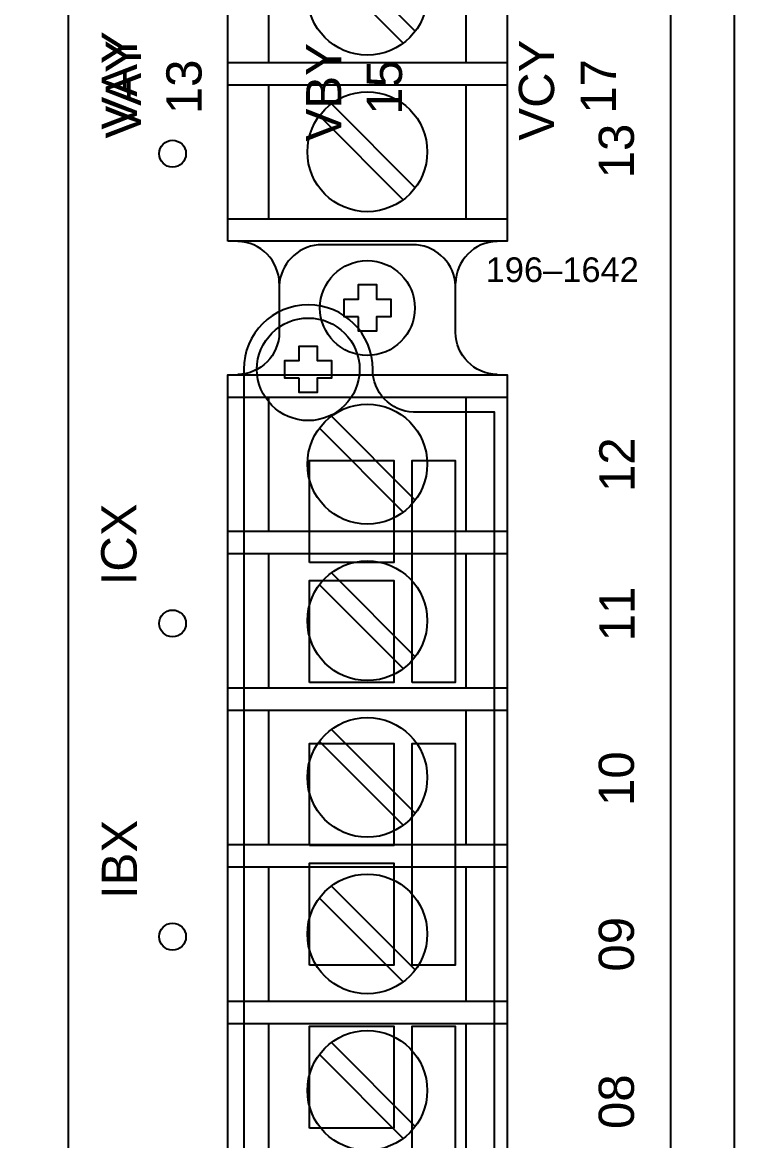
# Model space of a CAD drawing. Extents: x 1 to 47, y 1 to 34.6.
# Drawn here: x 37.122 to 39.11, y 7.618 to 10.742 of the extents above; entities that cross this region are included whole.
import ezdxf

# ---------------------------------------------------------------- set-up
doc = ezdxf.new("R2010")
doc.units = 0
doc.header["$MEASUREMENT"] = 0
for name, color, linetype in [('2_1__X__SCREW_TERMINAL_BLO', 7, 'CONTINUOUS'), ('2_2__2__CONNECTORIZED', 7, 'CONTINUOUS'), ('9_0______DWG_', 7, 'CONTINUOUS')]:
    doc.layers.add(name, color=color, linetype=linetype)
doc.styles.add('ARIAL', font='arial.ttf')

msp = doc.modelspace()

# ---------------------------------------------------------------- linework, layer by layer
at = {"layer": '2_1__X__SCREW_TERMINAL_BLO'}
for points in [[(37.695, 10.1305), (37.695, 12.818), (38.475, 12.818), (38.475, 10.1305)], [(38.0602, 9.9193), (38.0199, 9.9193), (38.0199, 9.9692), (38.0602, 9.9692), (38.0602, 10.0094), (38.1101, 10.0094), (38.1101, 9.9692), (38.1501, 9.9692), (38.1501, 9.9193), (38.1101, 9.9193), (38.1101, 9.8791), (38.0602, 9.8791)], [(37.695, 7.0703), (37.695, 9.7579), (38.475, 9.7579), (38.475, 7.0703)]]:
    msp.add_lwpolyline(points, close=True, dxfattribs=at)
for points in [[(37.8101, 10.6305), (37.8101, 11.0055)], [(38.3599, 11.0055), (38.3599, 10.6305)], [(37.9845, 10.9519), (38.2186, 10.7177)], [(37.951, 10.9185), (38.1852, 10.6843)], [(37.695, 10.6305), (38.475, 10.6305)], [(37.695, 10.568), (38.475, 10.568)], [(37.8101, 10.193), (37.8101, 10.568)], [(38.3599, 10.568), (38.3599, 10.193)], [(37.9845, 10.5144), (38.2186, 10.2802)], [(37.951, 10.4809), (38.1852, 10.2468)], [(37.695, 10.193), (38.475, 10.193)], [(37.695, 9.6953), (38.475, 9.6953)], [(37.8101, 9.3203), (37.8101, 9.6953)], [(38.3599, 9.6953), (38.3599, 9.3203)], [(37.9845, 9.6417), (38.2186, 9.4075)], [(37.951, 9.6083), (38.1852, 9.3741)], [(37.695, 9.3203), (38.475, 9.3203)], [(37.695, 9.258), (38.475, 9.258)], [(37.8101, 8.883), (37.8101, 9.258)], [(38.3599, 9.258), (38.3599, 8.883)], [(37.9845, 9.2042), (38.2186, 8.97)], [(37.951, 9.1708), (38.1852, 8.9366)], [(37.695, 8.883), (38.475, 8.883)], [(37.695, 8.8204), (38.475, 8.8204)], [(37.8101, 8.4454), (37.8101, 8.8204)], [(38.3599, 8.8204), (38.3599, 8.4454)], [(37.9845, 8.7667), (38.2186, 8.5325)], [(37.951, 8.7332), (38.1852, 8.4991)], [(37.695, 8.4454), (38.475, 8.4454)], [(37.695, 8.3829), (38.475, 8.3829)], [(37.8101, 8.0079), (37.8101, 8.3829)], [(38.3599, 8.3829), (38.3599, 8.0079)], [(37.9845, 8.3291), (38.2186, 8.095)], [(37.951, 8.2957), (38.1852, 8.0615)], [(37.695, 8.0079), (38.475, 8.0079)], [(37.695, 7.9454), (38.475, 7.9454)], [(37.8101, 7.5704), (37.8101, 7.9454)], [(38.3599, 7.9454), (38.3599, 7.5704)], [(37.9845, 7.8918), (38.2186, 7.6576)], [(37.951, 7.8583), (38.1852, 7.6242)]]:
    msp.add_lwpolyline(points, dxfattribs=at)
for points in [[(37.839, 10.0125, 0.403969), (37.7231, 10.1304)], [(38.4469, 10.1304, 0.403969), (38.331, 10.0125)], [(38.4469, 9.7581, -0.403969), (38.331, 9.876), (38.3309, 10.0062, 0.374201), (38.2222, 10.1208), (37.9478, 10.1208, 0.374201), (37.839, 10.0062), (37.839, 9.876, -0.403969), (37.7231, 9.7581)]]:
    msp.add_lwpolyline(points, format="xyb", dxfattribs=at)
for centre, radius in [((38.0848, 10.8181), 0.1673), ((38.0848, 10.3806), 0.1673), ((37.5411, 10.3753), 0.0375), ((38.085, 9.9442), 0.1324), ((38.0848, 9.5079), 0.1673), ((38.0848, 9.0704), 0.1673), ((38.0848, 8.6329), 0.1673), ((38.0848, 8.1953), 0.1673), ((38.0848, 7.758), 0.1673)]:
    msp.add_circle(centre, radius, dxfattribs=at)
at = {"layer": '2_2__2__CONNECTORIZED'}
msp.add_lwpolyline([(38.08, 7.063, 1), (38.44, 7.063), (38.4402, 9.653), (38.2139, 9.653, -0.405199), (38.1, 9.7729, 0.999995), (37.7399, 9.7729), (37.7401, 7.183), (37.9661, 7.183, -0.399232)], format="xyb", close=True, dxfattribs=at)
for points in [[(37.8948, 9.7479), (37.8548, 9.7479), (37.8548, 9.7979), (37.8948, 9.7979), (37.8948, 9.838), (37.9451, 9.838), (37.9451, 9.7979), (37.9851, 9.7979), (37.9851, 9.7479), (37.9451, 9.7479), (37.9451, 9.7078), (37.8948, 9.7078), (37.8948, 9.7479)], [(37.9235, 9.2329), (37.9235, 9.5179), (38.1585, 9.5179), (38.1585, 9.2329)], [(38.2101, 8.8979), (38.2101, 9.5179), (38.3301, 9.5179), (38.3301, 8.8979)], [(37.9235, 8.8979), (37.9235, 9.1829), (38.1585, 9.1829), (38.1585, 8.8979)], [(37.9235, 8.4429), (37.9235, 8.7279), (38.1585, 8.7279), (38.1585, 8.4429)], [(38.2101, 8.1079), (38.2101, 8.7279), (38.3301, 8.7279), (38.3301, 8.1079)], [(37.9235, 8.1079), (37.9235, 8.3929), (38.1585, 8.3929), (38.1585, 8.1079)], [(37.9235, 7.6529), (37.9235, 7.9379), (38.1585, 7.9379), (38.1585, 7.6529)], [(38.2101, 7.3179), (38.2101, 7.9379), (38.3301, 7.9379), (38.3301, 7.3179)]]:
    msp.add_lwpolyline(points, close=True, dxfattribs=at)
msp.add_circle((37.92, 9.7729), 0.1433, dxfattribs=at)
at = {"layer": '9_0______DWG_'}
msp.add_lwpolyline([(39.0206, 20.575), (32.8906, 20.575, 0.414214), (32.8006, 20.485), (32.8006, 3.415, 0.414214), (32.8906, 3.325), (39.0206, 3.325, 0.381966), (39.11, 3.405), (39.11, 20.495, 0.381966)], format="xyb", close=True, dxfattribs=at)
msp.add_lwpolyline([(38.4778, 16.3305), (38.8808, 16.3305, -0.414214), (38.9308, 16.2805), (38.9308, 3.6192, -0.414214), (38.8808, 3.5692), (37.3008, 3.5692, -0.414214), (37.2508, 3.6192), (37.2508, 16.2805, -0.414214), (37.3008, 16.3305), (38.2727, 16.3305)], format="xyb", dxfattribs=at)
for centre in [(37.5411, 9.0628), (37.5411, 8.1878)]:
    msp.add_circle(centre, 0.0375, dxfattribs=at)

# ---------------------------------------------------------------- texts
at = {"layer": '2_1__X__SCREW_TERMINAL_BLO', "style": 'ARIAL'}
for s, p in [('VAY', (37.4419, 10.4428)), ('13', (38.829, 10.3064))]:
    msp.add_text(s, height=0.09833, rotation=90, dxfattribs=at).set_placement(p)
at = {"layer": '2_2__2__CONNECTORIZED', "style": 'ARIAL'}
for s, p in [('VAY', (37.4527, 10.4177)), ('VCY', (38.6062, 10.4117)), ('VBY', (38.0123, 10.4096)), ('13', (37.6221, 10.4856)), ('15', (38.1817, 10.484)), ('17', (38.7788, 10.4869))]:
    msp.add_text(s, height=0.09833, rotation=90, dxfattribs=at).set_placement(p)
msp.add_text('196–1642', height=0.06883, dxfattribs=at).set_placement((38.415, 10.0168))
at = {"layer": '9_0______DWG_', "style": 'ARIAL'}
for s, p in [('12', (38.8306, 9.43)), ('ICX', (37.4403, 9.1693)), ('11', (38.8306, 9.0127)), ('10', (38.829, 8.5529)), ('IBX', (37.4419, 8.2929)), ('09', (38.829, 8.0902)), ('08', (38.829, 7.6503))]:
    msp.add_text(s, height=0.09833, rotation=90, dxfattribs=at).set_placement(p)

doc.saveas('drawing.dxf')
